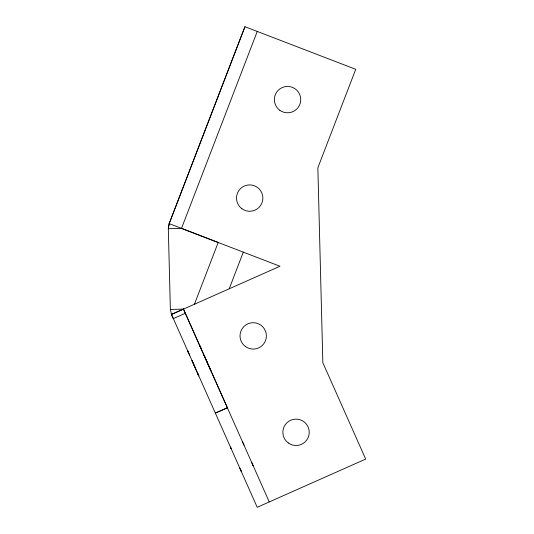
<?xml version="1.0" encoding="UTF-8"?>
<svg xmlns="http://www.w3.org/2000/svg" width="534" height="534" viewBox="0 0 534 534"><rect width="100%" height="100%" fill="white"/><g stroke="black" fill="none" stroke-linecap="round" stroke-linejoin="round"><path stroke-width="0.8" d="M244.946 26.7L169.191 223.653L168.317 228.726L170.379 309.446L171.514 314.466L257.214 507.293L365.683 459.086L322.836 362.673L317.857 167.783L355.731 69.313L244.946 26.7L169.158 223.606L168.323 228.706L181.507 228.365L279.983 266.259L171.407 314.453L173.303 318.638L185.358 313.278L227.437 407.796L215.302 413.122L227.351 407.762M194.423 304.273L218.179 242.496L181.507 228.365L257.254 31.433M229.193 288.821L243.29 252.148M183.456 309.099L269.269 501.94M171.407 314.453L183.476 309.066L185.358 313.278M170.379 309.446L183.562 309.093M181.507 228.385L169.198 223.653M206.792 361.538L210.663 370.089M188.275 352.166L188.021 351.712L188.809 353.368M198.535 375.415L198.715 375.829L191.993 360.65M201.712 349.924L199.629 345.271M209.275 366.971L210.129 368.887M201.645 349.883L200.143 346.392M253.009 465.374L253.189 465.788L251.621 462.257M189.663 355.284L187.581 350.624L187.761 351.038M197.226 372.331L198.795 375.863L198.081 374.247M240.42 469.533L241.141 471.142L239.572 467.617M210.162 368.961L210.343 369.374M242.663 442.092L242.476 441.685L244.051 445.209M204.108 355.33L206.878 361.565L204.041 355.29M193.448 363.801L194.83 366.925M192.06 360.69L193.435 363.808M210.85 370.503L210.583 370.055L210.85 370.503M231.149 448.653L230.428 447.038L231.142 448.653M288.287 442.973A13.19 13.19 0 0 0 309.159 433.695A13.19 13.19 0 0 0 290.69 420.258A13.19 13.19 0 0 0 288.287 442.973M245.44 346.559A13.19 13.19 0 0 0 266.312 337.281A13.19 13.19 0 0 0 247.843 323.844A13.19 13.19 0 0 0 245.44 346.559M241.922 208.747A13.19 13.19 0 0 0 262.795 199.469A13.19 13.19 0 0 0 244.325 186.032A13.19 13.19 0 0 0 241.922 208.747M279.796 110.278A13.19 13.19 0 0 0 300.669 100.999A13.19 13.19 0 0 0 282.199 87.563A13.19 13.19 0 0 0 279.796 110.278"/></g></svg>
